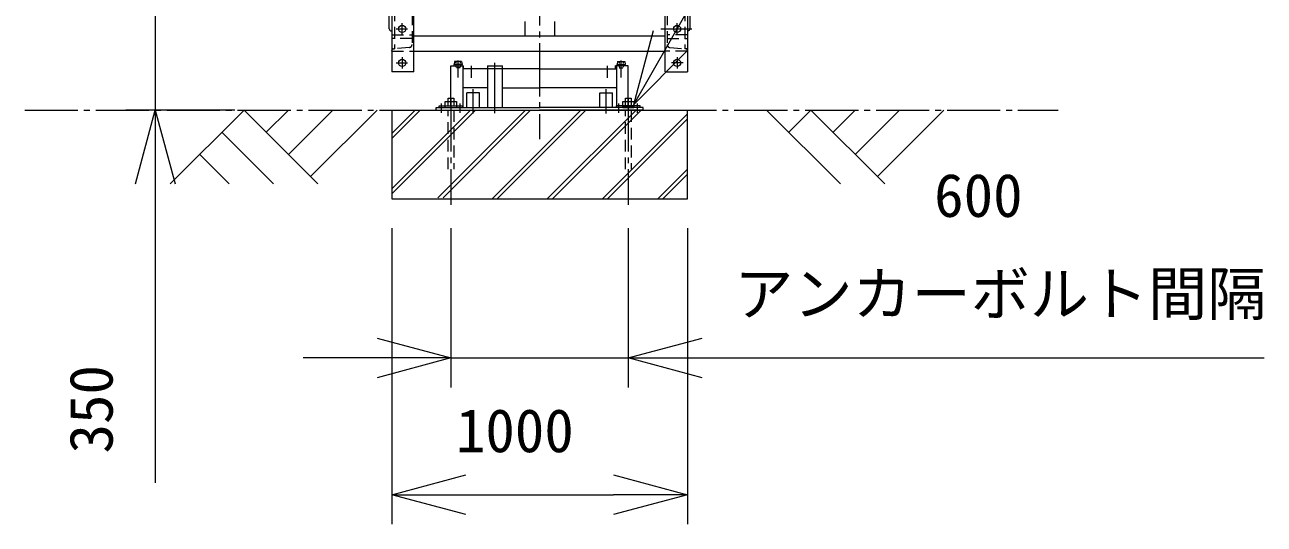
# Model space of a CAD drawing. Units: millimetres, scale not verified. Extents: x -8978 to 8399, y -12303 to 12300.
# Drawn here: x 4193 to 8386, y -3503 to -1812 of the extents above; entities that cross this region are included whole.
import ezdxf
from ezdxf.enums import TextEntityAlignment as Align

# ---------------------------------------------------------------- set-up
doc = ezdxf.new("R2010")
doc.units = ezdxf.units.MM
doc.header["$LTSCALE"] = 20
for name, pattern in [('CHAIN2', [12, 9, -1, 1, -1]), ('DASHED2', [3, 2, -1]), ('USER4', [0.375, 0.25, -0.125])]:
    doc.linetypes.add(name, pattern=pattern)
for name, color, linetype, lineweight in [('0-1_12 常用一点鎖線', 3, 'CHAIN2', 18), ('0-2_11 常用破線', 3, 'DASHED2', 18), ('0-3_40 強調実線', 1, 'Continuous', 18), ('0-4_10 常用実線', 3, 'Continuous', 18), ('0-5_32 補完一点鎖線', 6, 'CHAIN2', 18), ('0-6_30 補完実線', 6, 'Continuous', 18), ('0-7_Defpoints', 2, 'Continuous', 18), ('0-8_42 強調一点鎖線', 1, 'CHAIN2', 18), ('0-A_31 補完破線', 6, 'DASHED2', 18), ('0-D_05 寸法', 7, 'Continuous', 18), ('0-F_40 強調外形線', 1, 'Continuous', 18)]:
    doc.layers.add(name, color=color, linetype=linetype, lineweight=lineweight)
doc.styles.add('ＭＳ ゴシック', font='')
doc.styles.get('ＭＳ ゴシック').set_extended_font_data('MS Gothic')

msp = doc.modelspace()

# ---------------------------------------------------------------- linework, layer by layer
at = {"layer": '0-1_12 常用一点鎖線'}
for p, q in [((5934.43, 1005.38), (5934.43, -2199.76)), ((5449.24, -1825.99), (5487.87, -1825.99)), ((5469.43, -1845.33), (5469.43, -1806.85)), ((6344.43, -1825.99), (6449.43, -1825.99)), ((6399.43, -1845.33), (6399.43, -1806.85)), ((5469.43, -1921.64), (5469.43, -1960.12)), ((6399.43, -1921.64), (6399.43, -1960.12)), ((5449.24, -1940.99), (5487.87, -1940.99)), ((5658.43, -1990.81), (5658.43, -1932.83)), ((5704.43, -1991.14), (5704.43, -1950.5)), ((5783.43, -2110.93), (5783.43, -1940.63)), ((6164.43, -1991.14), (6164.43, -1950.5)), ((6210.43, -1990.81), (6210.43, -1932.83)), ((6419.62, -1940.99), (6380.99, -1940.99)), ((5709.43, -2112.62), (5709.43, -2029.99)), ((6159.43, -2112.62), (6159.43, -2029.99)), ((5602.93, -2110.51), (5602.93, -2078.58)), ((5665.93, -2110.51), (5665.93, -2078.58)), ((6202.93, -2110.51), (6202.93, -2078.58)), ((6265.93, -2110.51), (6265.93, -2078.58))]:
    msp.add_line(p, q, dxfattribs=at)
at = {"layer": '0-2_11 常用破線'}
for p, q in [((5443.43, -1759.3), (5443.43, -1893.19)), ((6425.43, -1759.3), (6425.43, -1893.19)), ((5502.93, -1773.14), (5502.93, -1878.83)), ((6365.93, -1773.14), (6365.93, -1878.83)), ((5434.43, -1845.99), (5502.93, -1845.99)), ((5502.93, -1857.99), (5434.43, -1857.99)), ((6434.43, -1845.99), (6365.93, -1845.99)), ((6365.93, -1857.99), (6434.43, -1857.99)), ((5434.43, -1893.19), (5443.43, -1893.19)), ((5434.43, -1900.99), (5509.43, -1900.99)), ((5493.8, -1888.79), (5438.99, -1893.58)), ((6434.43, -1900.99), (6359.43, -1900.99)), ((6375.06, -1888.79), (6429.86, -1893.58)), ((6434.43, -1893.19), (6425.43, -1893.19))]:
    msp.add_line(p, q, dxfattribs=at)
for centre, radius, start, end in [((5492.93, -1878.83), 10, 275, 0), ((6375.93, -1878.83), 10, 180, 265), ((5439.43, -1898.56), 5, 95, 180), ((6429.43, -1898.56), 5, 0, 85)]:
    msp.add_arc(centre, radius, start, end, dxfattribs=at)
at = {"layer": '0-3_40 強調実線'}
for p, q in [((5513.81, -2100.99), (5434.43, -2180.37)), ((5434.43, -2197.34), (5530.78, -2100.99)), ((5700.49, -2100.99), (5434.43, -2367.04)), ((5434.43, -2384.01), (5717.46, -2100.99)), ((5434.43, -2100.99), (6434.43, -2100.99)), ((5590.39, -2397.76), (5887.16, -2100.99)), ((5903.16, -2100.99), (5607.61, -2397.76)), ((5773.84, -2400.99), (6073.84, -2100.99)), ((6090.81, -2100.99), (5790.81, -2400.99)), ((5959.72, -2400.99), (6260.51, -2100.99)), ((6277.49, -2100.99), (5977.49, -2400.99)), ((6147.19, -2400.99), (6434.43, -2113.75)), ((6434.43, -2130.72), (6164.16, -2400.99)), ((6333.87, -2400.99), (6434.43, -2300.42)), ((6434.43, -2317.4), (6350.84, -2400.99))]:
    msp.add_line(p, q, dxfattribs=at)
msp.add_lwpolyline([(5434.43, -2100.99), (5434.43, -2400.99), (6434.43, -2400.99), (6434.43, -2100.99)], dxfattribs=at)
at = {"layer": '0-4_10 常用実線'}
for p, q in [((5434.43, -1750.99), (5434.43, -1970.99)), ((5509.43, -1970.99), (5509.43, -1750.99)), ((6359.43, -1970.99), (6359.43, -1750.99)), ((6434.43, -1756.99), (6434.43, -1970.99)), ((5425.43, -1825.99), (5425.43, -1774.49)), ((5884.43, -1800.99), (5884.43, -1850.99)), ((5984.43, -1800.99), (5984.43, -1850.99)), ((6443.43, -1825.99), (6443.43, -1774.49)), ((5431.43, -1831.99), (5434.43, -1831.99)), ((6437.43, -1831.99), (6434.43, -1831.99)), ((6359.43, -1850.99), (5509.43, -1850.99)), ((5509.43, -1900.99), (6359.43, -1900.99)), ((5634.43, -2085.99), (5634.43, -1950.99)), ((5634.43, -1950.99), (5677.43, -1950.99)), ((5646.43, -1935.99), (5644.93, -1945.99)), ((5644.93, -1950.99), (5644.93, -1945.99)), ((5671.93, -1945.99), (5644.93, -1945.99)), ((5670.43, -1935.99), (5646.43, -1935.99)), ((5670.43, -1935.99), (5671.93, -1945.99)), ((5671.93, -1950.99), (5671.93, -1945.99)), ((5674.43, -1950.99), (5674.43, -2091.99)), ((5934.43, -1960.99), (5674.43, -1960.99)), ((5677.43, -1960.99), (5677.43, -1950.99)), ((5758.43, -1950.99), (5758.43, -2091.99)), ((5758.43, -1950.99), (5808.43, -1950.99)), ((5808.43, -1960.99), (5758.43, -1960.99)), ((5808.43, -2091.99), (5808.43, -1950.99)), ((5934.43, -1960.99), (6194.43, -1960.99)), ((6234.43, -1950.99), (6191.43, -1950.99)), ((6191.43, -1960.99), (6191.43, -1950.99)), ((6194.43, -1950.99), (6194.43, -2091.99)), ((6198.43, -1935.99), (6196.93, -1945.99)), ((6196.93, -1950.99), (6196.93, -1945.99)), ((6196.93, -1945.99), (6223.93, -1945.99)), ((6198.43, -1935.99), (6222.43, -1935.99)), ((6222.43, -1935.99), (6223.93, -1945.99)), ((6223.93, -1950.99), (6223.93, -1945.99)), ((6234.43, -2085.99), (6234.43, -1950.99)), ((5509.43, -1970.99), (5434.43, -1970.99)), ((6359.43, -1970.99), (6434.43, -1970.99)), ((5758.43, -2025.99), (5674.43, -2025.99)), ((5688.08, -2091.99), (5688.08, -2041.99)), ((5730.78, -2041.99), (5688.08, -2041.99)), ((5730.78, -2091.99), (5730.78, -2041.99)), ((5808.43, -2025.99), (5934.43, -2025.99)), ((6194.43, -2025.99), (5934.43, -2025.99)), ((6138.08, -2091.99), (6138.08, -2041.99)), ((6138.08, -2041.99), (6180.78, -2041.99)), ((6180.78, -2091.99), (6180.78, -2041.99)), ((5584.43, -2100.99), (5584.43, -2091.99)), ((5584.43, -2091.99), (5934.43, -2091.99)), ((5594.43, -2085.99), (5674.43, -2085.99)), ((5594.43, -2091.99), (5594.43, -2085.99)), ((5674.43, -2091.99), (5674.43, -2085.99)), ((6284.43, -2091.99), (5934.43, -2091.99)), ((6194.43, -2091.99), (6194.43, -2085.99)), ((6274.43, -2085.99), (6194.43, -2085.99)), ((6274.43, -2091.99), (6274.43, -2085.99)), ((6284.43, -2100.99), (6284.43, -2091.99)), ((5584.43, -2100.99), (5934.43, -2100.99)), ((6284.43, -2100.99), (5934.43, -2100.99))]:
    msp.add_line(p, q, dxfattribs=at)
at = {"layer": '0-4_10 常用実線', "linetype": 'USER4'}
for p, q in [((5434.43, -1900.99), (5434.43, -1898.56)), ((6434.43, -1900.99), (6434.43, -1898.56)), ((5651.43, -1935.99), (5651.43, -1957.99)), ((5665.43, -1957.99), (5651.43, -1957.99)), ((5665.43, -1935.99), (5665.43, -1957.99)), ((6203.43, -1935.99), (6203.43, -1957.99)), ((6203.43, -1957.99), (6217.43, -1957.99)), ((6217.43, -1935.99), (6217.43, -1957.99)), ((5634.43, -2085.99), (5634.43, -2091.99)), ((6234.43, -2085.99), (6234.43, -2091.99))]:
    msp.add_line(p, q, dxfattribs=at)
at = {"layer": '0-4_10 常用実線'}
for centre in [(5469.43, -1825.99), (6399.43, -1825.99), (5469.43, -1940.99), (6399.43, -1940.99)]:
    msp.add_circle(centre, 12, dxfattribs=at)
for centre, start, end in [((5431.43, -1825.99), 180, 270), ((6437.43, -1825.99), 270, 0)]:
    msp.add_arc(centre, 6, start, end, dxfattribs=at)
at = {"layer": '0-5_32 補完一点鎖線'}
for p, q in [((5634.43, -2060.99), (5634.43, -2422.02)), ((6234.43, -2060.99), (6234.43, -2422.02))]:
    msp.add_line(p, q, dxfattribs=at)
at = {"layer": '0-6_30 補完実線'}
for p, q in [((5653.43, -2087.99), (5615.43, -2087.99)), ((5615.43, -2091.99), (5653.43, -2091.99)), ((6253.43, -2087.99), (6215.43, -2087.99)), ((6215.43, -2091.99), (6253.43, -2091.99))]:
    msp.add_line(p, q, dxfattribs=at)
for points in [[(5615.43, -2091.99), (5615.43, -2071.99), (5653.43, -2071.99), (5653.43, -2091.99)], [(5624.93, -2087.99), (5624.93, -2060.99), (5643.93, -2060.99), (5643.93, -2087.99)], [(6215.43, -2091.99), (6215.43, -2071.99), (6253.43, -2071.99), (6253.43, -2091.99)], [(6224.93, -2087.99), (6224.93, -2060.99), (6243.93, -2060.99), (6243.93, -2087.99)]]:
    msp.add_lwpolyline(points, dxfattribs=at)
at = {"layer": '0-7_Defpoints'}
msp.add_line((5852.98, -2100.99), (6015.88, -2100.99), dxfattribs=at)
at = {"layer": '0-8_42 強調一点鎖線'}
msp.add_line((4192.73, -2100.99), (7688.84, -2100.99), dxfattribs=at)
at = {"layer": '0-A_31 補完破線'}
for p, q in [((5643.93, -2100.99), (5643.93, -2301.49)), ((6243.93, -2100.99), (6243.93, -2301.49))]:
    msp.add_line(p, q, dxfattribs=at)
for points in [[(5624.93, -2301.49), (5624.93, -2100.99), (5643.93, -2100.99)], [(6224.93, -2301.49), (6224.93, -2100.99), (6243.93, -2100.99)]]:
    msp.add_lwpolyline(points, dxfattribs=at)
at = {"layer": '0-D_05 寸法'}
for p, q in [((6377.54, -1864.97), (7004, -769.52)), ((4634.03, -1750.99), (4634.03, -2100.99)), ((6253.43, -2081.99), (6377.54, -1864.97)), ((4902.98, -2100.99), (4534.03, -2100.99)), ((4634.03, -2100.99), (4634.03, -2350.99)), ((4634.03, -2350.99), (4634.03, -3363.49)), ((5434.43, -2500.99), (5434.43, -3503.29)), ((5634.43, -2500.99), (5634.43, -3040.02)), ((6234.43, -2500.99), (6234.43, -3040.02)), ((6434.43, -2500.99), (6434.43, -3503.29)), ((5384.43, -2940.02), (5134.43, -2940.02)), ((5634.43, -2940.02), (5384.43, -2940.02)), ((5634.43, -2940.02), (6234.43, -2940.02)), ((6234.43, -2940.02), (6484.43, -2940.02)), ((6484.43, -2940.02), (8385.71, -2940.02)), ((5434.43, -3403.29), (5684.43, -3403.29)), ((5684.43, -3403.29), (6184.43, -3403.29)), ((6434.43, -3403.29), (6184.43, -3403.29))]:
    msp.add_line(p, q, dxfattribs=at)
for points in [[(6435.69, -1898.22), (6253.43, -2081.99), (6319.39, -1831.71)], [(4567.04, -2350.99), (4634.03, -2100.99), (4701.02, -2350.99)], [(5384.43, -2873.03), (5634.43, -2940.02), (5384.43, -3007)], [(6484.43, -3007), (6234.43, -2940.02), (6484.43, -2873.03)], [(5684.43, -3470.27), (5434.43, -3403.29), (5684.43, -3336.3)], [(6184.43, -3336.3), (6434.43, -3403.29), (6184.43, -3470.27)]]:
    msp.add_lwpolyline(points, dxfattribs=at)
at = {"layer": '0-F_40 強調外形線'}
for p, q in [((4684.43, -2350.99), (4934.43, -2100.99)), ((5184.43, -2350.99), (4934.43, -2100.99)), ((5009.43, -2175.99), (5084.43, -2100.99)), ((5084.43, -2250.99), (5234.43, -2100.99)), ((5159.43, -2325.99), (5384.43, -2100.99)), ((6952.17, -2350.99), (6702.17, -2100.99)), ((6777.17, -2175.99), (6852.17, -2100.99)), ((7102.17, -2350.99), (6852.17, -2100.99)), ((6927.17, -2175.99), (7002.17, -2100.99)), ((7002.17, -2250.99), (7152.17, -2100.99)), ((7077.17, -2325.99), (7302.17, -2100.99)), ((5034.43, -2350.99), (4859.43, -2175.99)), ((4884.43, -2350.99), (4784.43, -2250.99))]:
    msp.add_line(p, q, dxfattribs=at)

# ---------------------------------------------------------------- texts
at = {"layer": '0-D_05 寸法', "style": 'ＭＳ ゴシック'}
for s, p in [('600', (7269.09, -2506.68)), ('アンカーボルト間隔', (6593.09, -2840.02)), ('1000', (5651.09, -3303.29))]:
    msp.add_text(s, height=146.6, dxfattribs=at).set_placement(p, align=Align.BOTTOM_LEFT)
msp.add_text('350', height=146.6, rotation=90, dxfattribs=at).set_placement((4534.03, -3263.49), align=Align.BOTTOM_LEFT)

doc.saveas('drawing.dxf')
